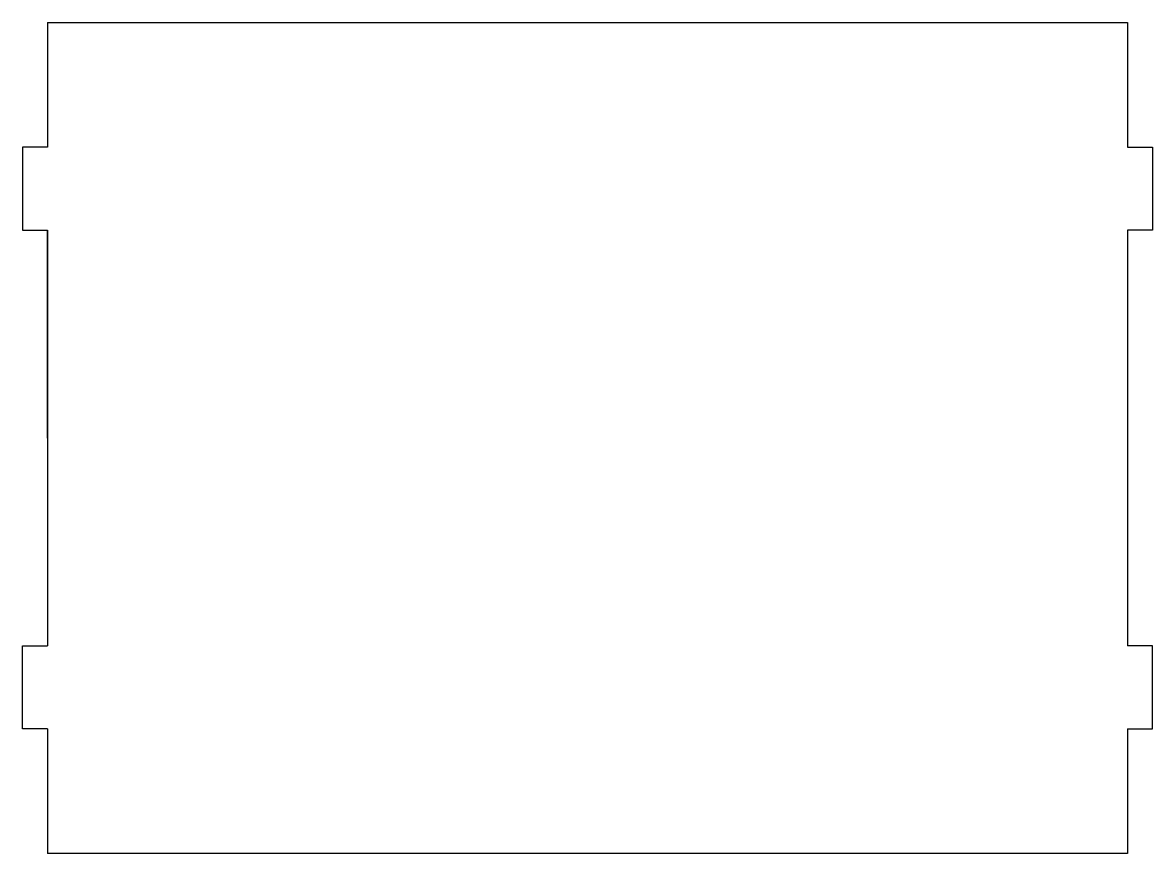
# Model space of a CAD drawing. Header units: millimetres. Extents: x -3 to 133, y -100 to 0.
import ezdxf

# ---------------------------------------------------------------- set-up
doc = ezdxf.new("R2010")
doc.units = ezdxf.units.MM
doc.layers.get('0').update_dxf_attribs({"linetype": 'CONTINUOUS'})

msp = doc.modelspace()

# ---------------------------------------------------------------- linework, layer by layer
for p, q in [((0, 0), (130, 0)), ((0, 0), (0, -15)), ((130, 0), (130, -15)), ((0, -15), (-3, -15)), ((-3, -15), (-3, -25)), ((130, -15), (133, -15)), ((133, -15), (133, -25)), ((-3, -25), (0, -25)), ((0, -50), (0, -25)), ((0, -25), (0, -75)), ((133, -25), (130, -25)), ((130, -25), (130, -75)), ((-3, -75), (0, -75)), ((-3, -85), (-3, -75)), ((133, -75), (130, -75)), ((133, -85), (133, -75)), ((0, -85), (-3, -85)), ((0, -85), (0, -100)), ((130, -85), (133, -85)), ((130, -85), (130, -100)), ((130, -100), (0, -100))]:
    msp.add_line(p, q)

doc.saveas('drawing.dxf')
